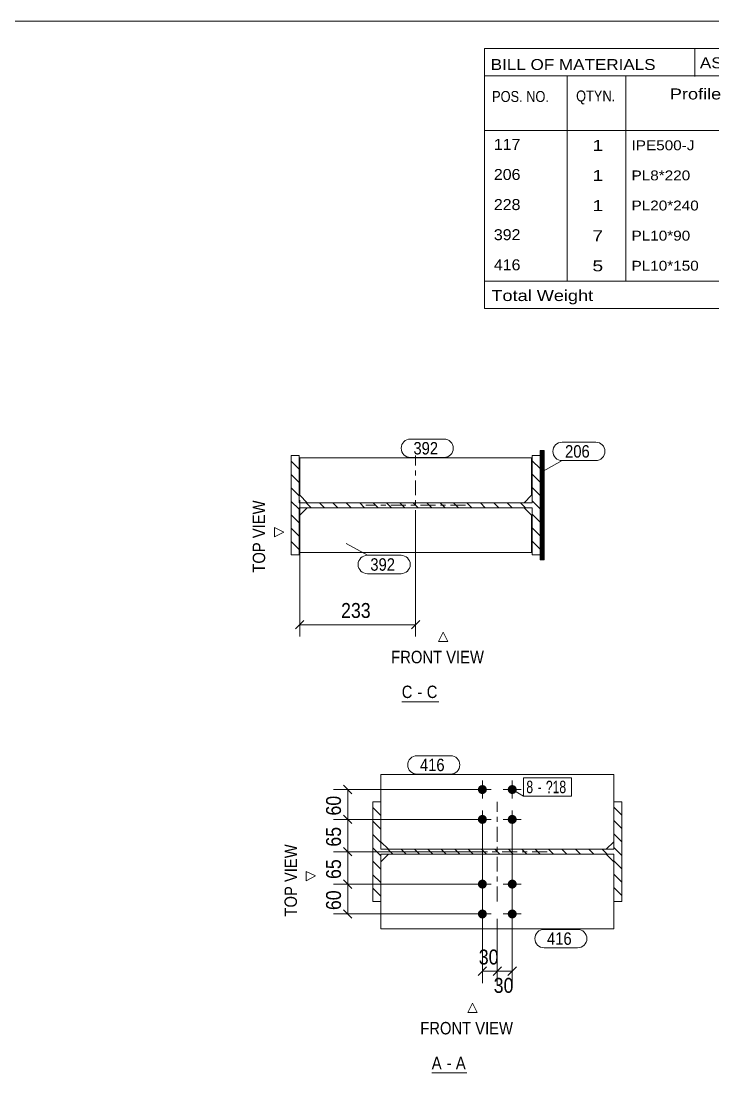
# Model space of a CAD drawing. Header units: millimetres. Extents: x 2 to 579, y 1 to 405.
# Drawn here: x 300.9 to 439.9, y 193.6 to 405 of the extents above; entities that cross this region are included whole.
import ezdxf

# ---------------------------------------------------------------- set-up
doc = ezdxf.new("R2010")
doc.units = ezdxf.units.MM
for name, pattern in [('XKITLINE00', [0]), ('XKITLINE01', [4, 1, -1, 1, -1]), ('XKITLINE03', [6, 3, -1, 1, -1])]:
    doc.linetypes.add(name, pattern=pattern)
for name, color, linetype, lineweight in [('Bolt', 3, 'Continuous', 0), ('BoltMark', 7, 'Continuous', 0), ('Dimensions', 7, 'Continuous', 0), ('DrawingSheet', 5, 'Continuous', 0), ('OtherObjectType', 7, 'Continuous', 0), ('Part', 2, 'Continuous', 0), ('PartMark', 7, 'Continuous', 0)]:
    doc.layers.add(name, color=color, linetype=linetype, lineweight=lineweight)
doc.styles.add('ARIAL', font='ARIAL.TTF')
doc.styles.add('ARIAL_NARROW', font='ARIALN.TTF')

# ---------------------------------------------------------------- blocks, each defined once
blk = doc.blocks.new('*A1')
at = {"layer": 'Part', "color": 7, "linetype": 'XKITLINE00', "lineweight": 0}
for p, q in [((373.18, 245.34), (371.58, 246.94)), ((421.58, 245.43), (419.98, 247.03)), ((373.18, 242.65), (371.58, 244.25)), ((421.58, 242.74), (419.98, 244.34)), ((373.18, 239.95), (371.58, 241.55)), ((421.58, 240.05), (419.98, 241.65)), ((373.18, 237.26), (371.58, 238.86)), ((421.58, 237.35), (419.98, 238.95)), ((375.55, 237.58), (374.55, 238.58)), ((378.25, 237.58), (377.25, 238.58)), ((380.94, 237.58), (379.94, 238.58)), ((383.63, 237.58), (382.63, 238.58)), ((386.33, 237.58), (385.33, 238.58)), ((389.02, 237.58), (388.02, 238.58)), ((391.72, 237.58), (390.72, 238.58)), ((394.41, 237.58), (393.41, 238.58)), ((397.1, 237.58), (396.1, 238.58)), ((399.8, 237.58), (398.8, 238.58)), ((402.49, 237.58), (401.49, 238.58)), ((405.19, 237.58), (404.19, 238.58)), ((407.88, 237.58), (406.88, 238.58)), ((410.57, 237.58), (409.57, 238.58)), ((413.27, 237.58), (412.27, 238.58)), ((415.96, 237.58), (414.96, 238.58)), ((418.66, 237.58), (417.66, 238.58)), ((373.18, 234.56), (371.58, 236.16)), ((421.58, 234.66), (419.98, 236.26)), ((373.18, 231.87), (371.58, 233.47)), ((421.58, 231.96), (419.98, 233.56)), ((372.93, 229.43), (371.58, 230.78)), ((421.58, 229.27), (419.98, 230.87)), ((373.18, 229.18), (372.93, 229.43)), ((371.58, 228.08), (371.58, 228.08)), ((371.58, 228.08), (371.58, 228.08))]:
    blk.add_line(p, q, dxfattribs=at)
blk = doc.blocks.new('*A2')
at = {"layer": 'Part', "color": 7, "linetype": 'XKITLINE00', "lineweight": 0}
for p, q in [((356.77, 314.97), (355.17, 316.57)), ((405.17, 315.06), (403.57, 316.66)), ((356.77, 312.28), (355.17, 313.88)), ((405.17, 312.37), (403.57, 313.97)), ((356.77, 309.58), (355.17, 311.18)), ((405.17, 309.68), (403.57, 311.28)), ((356.77, 306.89), (355.17, 308.49)), ((359.14, 307.21), (358.14, 308.21)), ((361.84, 307.21), (360.84, 308.21)), ((364.53, 307.21), (363.53, 308.21)), ((367.23, 307.21), (366.23, 308.21)), ((369.92, 307.21), (368.92, 308.21)), ((372.61, 307.21), (371.61, 308.21)), ((375.31, 307.21), (374.31, 308.21)), ((378, 307.21), (377, 308.21)), ((380.7, 307.21), (379.7, 308.21)), ((383.39, 307.21), (382.39, 308.21)), ((386.08, 307.21), (385.08, 308.21)), ((388.78, 307.21), (387.78, 308.21)), ((391.47, 307.21), (390.47, 308.21)), ((394.17, 307.21), (393.17, 308.21)), ((396.86, 307.21), (395.86, 308.21)), ((399.55, 307.21), (398.55, 308.21)), ((402.25, 307.21), (401.25, 308.21)), ((405.17, 306.98), (403.57, 308.58)), ((356.77, 304.19), (355.17, 305.79)), ((405.17, 304.29), (403.57, 305.89)), ((356.77, 301.5), (355.17, 303.1)), ((405.17, 301.59), (403.57, 303.19)), ((356.52, 299.06), (355.17, 300.41)), ((405.17, 298.9), (403.57, 300.5)), ((356.77, 298.81), (356.52, 299.06)), ((355.17, 297.71), (355.17, 297.71)), ((355.17, 297.71), (355.17, 297.71))]:
    blk.add_line(p, q, dxfattribs=at)
blk = doc.blocks.new('*A3')
at = {"layer": 'Part', "color": 7, "linetype": 'XKITLINE00', "lineweight": 0}
for p, q in [((405.3, 318.71), (405.17, 318.59)), ((405.4, 318.71), (405.17, 318.48)), ((405.51, 318.71), (405.17, 318.37)), ((405.62, 318.71), (405.17, 318.27)), ((405.73, 318.71), (405.17, 318.16)), ((405.84, 318.71), (405.17, 318.05)), ((405.94, 318.71), (405.17, 317.94)), ((405.97, 318.63), (405.17, 317.83)), ((405.97, 318.53), (405.17, 317.73)), ((405.97, 318.42), (405.17, 317.62)), ((405.97, 318.31), (405.17, 317.51)), ((405.97, 318.2), (405.17, 317.4)), ((405.97, 318.1), (405.17, 317.3)), ((405.97, 317.99), (405.17, 317.19)), ((405.97, 317.88), (405.17, 317.08)), ((405.97, 317.77), (405.17, 316.97)), ((405.97, 317.66), (405.17, 316.86)), ((405.97, 317.56), (405.17, 316.76)), ((405.97, 317.45), (405.17, 316.65)), ((405.97, 317.34), (405.17, 316.54)), ((405.97, 317.23), (405.17, 316.43)), ((405.97, 317.13), (405.17, 316.33)), ((405.97, 317.02), (405.17, 316.22)), ((405.97, 316.91), (405.17, 316.11)), ((405.97, 316.8), (405.17, 316)), ((405.97, 316.69), (405.17, 315.89)), ((405.97, 316.59), (405.17, 315.79)), ((405.97, 316.48), (405.17, 315.68)), ((405.97, 316.37), (405.17, 315.57)), ((405.97, 316.26), (405.17, 315.46)), ((405.97, 316.16), (405.17, 315.36)), ((405.97, 316.05), (405.17, 315.25)), ((405.97, 315.94), (405.17, 315.14)), ((405.97, 315.83), (405.17, 315.03)), ((405.97, 315.72), (405.17, 314.92)), ((405.97, 315.62), (405.17, 314.82)), ((405.97, 315.51), (405.17, 314.71)), ((405.97, 315.4), (405.17, 314.6)), ((405.97, 315.29), (405.17, 314.49)), ((405.97, 315.19), (405.17, 314.39)), ((405.97, 315.08), (405.17, 314.28)), ((405.97, 314.97), (405.17, 314.17)), ((405.97, 314.86), (405.17, 314.06)), ((405.97, 314.75), (405.17, 313.95)), ((405.97, 314.65), (405.17, 313.85)), ((405.97, 314.54), (405.17, 313.74)), ((405.97, 314.43), (405.17, 313.63)), ((405.97, 314.32), (405.17, 313.52)), ((405.97, 314.22), (405.17, 313.42)), ((405.97, 314.11), (405.17, 313.31)), ((405.97, 314), (405.17, 313.2)), ((405.97, 313.89), (405.17, 313.09)), ((405.97, 313.78), (405.17, 312.98)), ((405.97, 313.68), (405.17, 312.88)), ((405.97, 313.57), (405.17, 312.77)), ((405.97, 313.46), (405.17, 312.66)), ((405.97, 313.35), (405.17, 312.55)), ((405.97, 313.25), (405.17, 312.45)), ((405.97, 313.14), (405.17, 312.34)), ((405.97, 313.03), (405.17, 312.23)), ((405.97, 312.92), (405.17, 312.12)), ((405.97, 312.82), (405.17, 312.02)), ((405.97, 312.71), (405.17, 311.91)), ((405.97, 312.6), (405.17, 311.8)), ((405.97, 312.49), (405.17, 311.69)), ((405.97, 312.38), (405.17, 311.58)), ((405.97, 312.28), (405.17, 311.48)), ((405.97, 312.17), (405.17, 311.37)), ((405.97, 312.06), (405.17, 311.26)), ((405.97, 311.95), (405.17, 311.15)), ((405.97, 311.85), (405.17, 311.05)), ((405.97, 311.74), (405.17, 310.94)), ((405.97, 311.63), (405.17, 310.83)), ((405.97, 311.52), (405.17, 310.72)), ((405.97, 311.41), (405.17, 310.61)), ((405.97, 311.31), (405.17, 310.51)), ((405.97, 311.2), (405.17, 310.4)), ((405.97, 311.09), (405.17, 310.29)), ((405.97, 310.98), (405.17, 310.18)), ((405.97, 310.88), (405.17, 310.08)), ((405.97, 310.77), (405.17, 309.97)), ((405.97, 310.66), (405.17, 309.86)), ((405.97, 310.55), (405.17, 309.75)), ((405.97, 310.44), (405.17, 309.64)), ((405.97, 310.34), (405.17, 309.54)), ((405.97, 310.23), (405.17, 309.43)), ((405.97, 310.12), (405.17, 309.32)), ((405.97, 310.01), (405.17, 309.21)), ((405.97, 309.91), (405.17, 309.11)), ((405.97, 309.8), (405.17, 309)), ((405.97, 309.69), (405.17, 308.89)), ((405.97, 309.58), (405.17, 308.78)), ((405.97, 309.47), (405.17, 308.67)), ((405.97, 309.37), (405.17, 308.57)), ((405.97, 309.26), (405.17, 308.46)), ((405.97, 309.15), (405.17, 308.35)), ((405.97, 309.04), (405.17, 308.24)), ((405.97, 308.94), (405.17, 308.14)), ((405.97, 308.83), (405.17, 308.03)), ((405.97, 308.72), (405.17, 307.92)), ((405.97, 308.61), (405.17, 307.81)), ((405.97, 308.5), (405.17, 307.7)), ((405.97, 308.4), (405.17, 307.6)), ((405.97, 308.29), (405.17, 307.49)), ((405.97, 308.18), (405.17, 307.38)), ((405.97, 308.07), (405.17, 307.27)), ((405.97, 307.97), (405.17, 307.17)), ((405.97, 307.86), (405.17, 307.06)), ((405.97, 307.75), (405.17, 306.95)), ((405.97, 307.64), (405.17, 306.84)), ((405.97, 307.53), (405.17, 306.73)), ((405.97, 307.43), (405.17, 306.63)), ((405.97, 307.32), (405.17, 306.52)), ((405.97, 307.21), (405.17, 306.41)), ((405.97, 307.1), (405.17, 306.3)), ((405.97, 307), (405.17, 306.2)), ((405.97, 306.89), (405.17, 306.09)), ((405.97, 306.78), (405.17, 305.98)), ((405.97, 306.67), (405.17, 305.87)), ((405.97, 306.56), (405.17, 305.76)), ((405.97, 306.46), (405.17, 305.66)), ((405.97, 306.35), (405.17, 305.55)), ((405.97, 306.24), (405.17, 305.44)), ((405.97, 306.13), (405.17, 305.33)), ((405.97, 306.03), (405.17, 305.23)), ((405.97, 305.92), (405.17, 305.12)), ((405.97, 305.81), (405.17, 305.01)), ((405.97, 305.7), (405.17, 304.9)), ((405.97, 305.59), (405.17, 304.79)), ((405.97, 305.49), (405.17, 304.69)), ((405.97, 305.38), (405.17, 304.58)), ((405.97, 305.27), (405.17, 304.47)), ((405.97, 305.16), (405.17, 304.36)), ((405.97, 305.06), (405.17, 304.26)), ((405.97, 304.95), (405.17, 304.15)), ((405.97, 304.84), (405.17, 304.04)), ((405.97, 304.73), (405.17, 303.93)), ((405.97, 304.63), (405.17, 303.83)), ((405.97, 304.52), (405.17, 303.72)), ((405.97, 304.41), (405.17, 303.61)), ((405.97, 304.3), (405.17, 303.5)), ((405.97, 304.19), (405.17, 303.39)), ((405.97, 304.09), (405.17, 303.29)), ((405.97, 303.98), (405.17, 303.18)), ((405.97, 303.87), (405.17, 303.07)), ((405.97, 303.76), (405.17, 302.96)), ((405.97, 303.66), (405.17, 302.86)), ((405.97, 303.55), (405.17, 302.75)), ((405.97, 303.44), (405.17, 302.64)), ((405.97, 303.33), (405.17, 302.53)), ((405.97, 303.22), (405.17, 302.42)), ((405.97, 303.12), (405.17, 302.32)), ((405.97, 303.01), (405.17, 302.21)), ((405.97, 302.9), (405.17, 302.1)), ((405.97, 302.79), (405.17, 301.99)), ((405.97, 302.69), (405.17, 301.89)), ((405.97, 302.58), (405.17, 301.78)), ((405.97, 302.47), (405.17, 301.67)), ((405.97, 302.36), (405.17, 301.56)), ((405.97, 302.25), (405.17, 301.45)), ((405.97, 302.15), (405.17, 301.35)), ((405.97, 302.04), (405.17, 301.24)), ((405.97, 301.93), (405.17, 301.13)), ((405.97, 301.82), (405.17, 301.02)), ((405.97, 301.72), (405.17, 300.92)), ((405.97, 301.61), (405.17, 300.81)), ((405.97, 301.5), (405.17, 300.7)), ((405.97, 301.39), (405.17, 300.59)), ((405.97, 301.28), (405.17, 300.48)), ((405.97, 301.18), (405.17, 300.38)), ((405.97, 301.07), (405.17, 300.27)), ((405.97, 300.96), (405.17, 300.16)), ((405.97, 300.85), (405.17, 300.05)), ((405.97, 300.75), (405.17, 299.95)), ((405.97, 300.64), (405.17, 299.84)), ((405.97, 300.53), (405.17, 299.73)), ((405.97, 300.42), (405.17, 299.62)), ((405.97, 300.31), (405.17, 299.51)), ((405.97, 300.21), (405.17, 299.41)), ((405.97, 300.1), (405.17, 299.3)), ((405.97, 299.99), (405.17, 299.19)), ((405.97, 299.88), (405.17, 299.08)), ((405.97, 299.78), (405.17, 298.98)), ((405.97, 299.67), (405.17, 298.87)), ((405.97, 299.56), (405.17, 298.76)), ((405.97, 299.45), (405.17, 298.65)), ((405.97, 299.34), (405.17, 298.54)), ((405.97, 299.24), (405.17, 298.44)), ((405.97, 299.13), (405.17, 298.33)), ((405.97, 299.02), (405.17, 298.22)), ((405.97, 298.91), (405.17, 298.11)), ((405.97, 298.81), (405.17, 298.01)), ((405.97, 298.7), (405.17, 297.9)), ((405.97, 298.59), (405.17, 297.79)), ((405.97, 298.48), (405.17, 297.68)), ((405.97, 298.37), (405.17, 297.57)), ((405.97, 298.27), (405.17, 297.47)), ((405.97, 298.16), (405.17, 297.36)), ((405.97, 298.05), (405.17, 297.25)), ((405.97, 297.94), (405.17, 297.14)), ((405.97, 297.84), (405.17, 297.04)), ((405.97, 297.73), (405.17, 296.93)), ((405.97, 297.62), (405.17, 296.82)), ((405.97, 297.51), (405.17, 296.71)), ((405.17, 296.71), (405.17, 296.71)), ((405.97, 297.4), (405.28, 296.71)), ((405.97, 297.3), (405.39, 296.71)), ((405.97, 297.19), (405.5, 296.71)), ((405.97, 297.08), (405.6, 296.71)), ((405.97, 296.97), (405.71, 296.71)), ((405.97, 296.87), (405.82, 296.71)), ((405.94, 296.72), (405.93, 296.71))]:
    blk.add_line(p, q, dxfattribs=at)
blk = doc.blocks.new('*A54')
at = {"layer": 'Bolt'}
for points in [[(394.48, 250.54), (394.48, 250.49), (394.47, 250.45), (394.46, 250.41), (394.45, 250.36), (394.44, 250.32), (394.43, 250.28), (394.41, 250.24), (394.4, 250.2), (394.38, 250.16), (394.35, 250.12), (394.33, 250.08), (394.3, 250.05), (394.28, 250.01), (394.25, 249.98), (394.22, 249.95), (394.19, 249.92), (394.15, 249.89), (394.12, 249.86), (394.08, 249.83), (394.04, 249.81), (394.01, 249.79), (393.97, 249.77), (393.93, 249.75), (393.88, 249.73), (393.84, 249.72), (393.8, 249.71), (393.76, 249.7), (393.71, 249.69), (393.67, 249.69), (393.63, 249.68), (393.58, 249.68), (393.54, 249.68), (393.49, 249.69), (393.45, 249.69), (393.41, 249.7), (393.36, 249.71), (393.32, 249.72), (393.28, 249.73), (393.24, 249.75), (393.2, 249.77), (393.16, 249.79), (393.12, 249.81), (393.08, 249.83), (393.05, 249.86), (393.01, 249.89), (392.98, 249.92), (392.95, 249.95), (392.91, 249.98), (392.89, 250.01), (392.86, 250.05), (392.83, 250.08), (392.81, 250.12), (392.79, 250.16), (392.77, 250.2), (392.75, 250.24), (392.73, 250.28), (392.72, 250.32), (392.71, 250.36), (392.7, 250.41), (392.69, 250.45), (392.69, 250.49), (392.68, 250.54), (392.68, 250.58), (392.68, 250.63), (392.69, 250.67), (392.69, 250.71), (392.7, 250.76), (392.71, 250.8), (392.72, 250.84), (392.73, 250.89), (392.75, 250.93), (392.77, 250.97), (392.79, 251.01), (392.81, 251.04), (392.83, 251.08), (392.86, 251.12), (392.89, 251.15), (392.91, 251.19), (392.95, 251.22), (392.98, 251.25), (393.01, 251.28), (393.05, 251.3), (393.08, 251.33), (393.12, 251.35), (393.16, 251.38), (393.2, 251.4), (393.24, 251.41), (393.28, 251.43), (393.32, 251.44), (393.36, 251.45), (393.41, 251.46), (393.45, 251.47), (393.49, 251.48), (393.54, 251.48), (393.58, 251.48), (393.63, 251.48), (393.67, 251.48), (393.71, 251.47), (393.76, 251.46), (393.8, 251.45), (393.84, 251.44), (393.88, 251.43), (393.93, 251.41), (393.97, 251.4), (394.01, 251.38), (394.04, 251.35), (394.08, 251.33), (394.12, 251.3), (394.15, 251.28), (394.19, 251.25), (394.22, 251.22), (394.25, 251.19), (394.28, 251.15), (394.3, 251.12), (394.33, 251.08), (394.35, 251.04), (394.38, 251.01), (394.4, 250.97), (394.41, 250.93), (394.43, 250.89), (394.44, 250.84), (394.45, 250.8), (394.46, 250.76), (394.47, 250.71), (394.48, 250.67), (394.48, 250.63), (394.48, 250.58)], [(400.48, 250.54), (400.48, 250.49), (400.47, 250.45), (400.46, 250.41), (400.45, 250.36), (400.44, 250.32), (400.43, 250.28), (400.41, 250.24), (400.4, 250.2), (400.38, 250.16), (400.35, 250.12), (400.33, 250.08), (400.3, 250.05), (400.28, 250.01), (400.25, 249.98), (400.22, 249.95), (400.19, 249.92), (400.15, 249.89), (400.12, 249.86), (400.08, 249.83), (400.04, 249.81), (400.01, 249.79), (399.97, 249.77), (399.93, 249.75), (399.88, 249.73), (399.84, 249.72), (399.8, 249.71), (399.76, 249.7), (399.71, 249.69), (399.67, 249.69), (399.63, 249.68), (399.58, 249.68), (399.54, 249.68), (399.49, 249.69), (399.45, 249.69), (399.41, 249.7), (399.36, 249.71), (399.32, 249.72), (399.28, 249.73), (399.24, 249.75), (399.2, 249.77), (399.16, 249.79), (399.12, 249.81), (399.08, 249.83), (399.05, 249.86), (399.01, 249.89), (398.98, 249.92), (398.95, 249.95), (398.91, 249.98), (398.89, 250.01), (398.86, 250.05), (398.83, 250.08), (398.81, 250.12), (398.79, 250.16), (398.77, 250.2), (398.75, 250.24), (398.73, 250.28), (398.72, 250.32), (398.71, 250.36), (398.7, 250.41), (398.69, 250.45), (398.69, 250.49), (398.68, 250.54), (398.68, 250.58), (398.68, 250.63), (398.69, 250.67), (398.69, 250.71), (398.7, 250.76), (398.71, 250.8), (398.72, 250.84), (398.73, 250.89), (398.75, 250.93), (398.77, 250.97), (398.79, 251.01), (398.81, 251.04), (398.83, 251.08), (398.86, 251.12), (398.89, 251.15), (398.91, 251.19), (398.95, 251.22), (398.98, 251.25), (399.01, 251.28), (399.05, 251.3), (399.08, 251.33), (399.12, 251.35), (399.16, 251.38), (399.2, 251.4), (399.24, 251.41), (399.28, 251.43), (399.32, 251.44), (399.36, 251.45), (399.41, 251.46), (399.45, 251.47), (399.49, 251.48), (399.54, 251.48), (399.58, 251.48), (399.63, 251.48), (399.67, 251.48), (399.71, 251.47), (399.76, 251.46), (399.8, 251.45), (399.84, 251.44), (399.88, 251.43), (399.93, 251.41), (399.97, 251.4), (400.01, 251.38), (400.04, 251.35), (400.08, 251.33), (400.12, 251.3), (400.15, 251.28), (400.19, 251.25), (400.22, 251.22), (400.25, 251.19), (400.28, 251.15), (400.3, 251.12), (400.33, 251.08), (400.35, 251.04), (400.38, 251.01), (400.4, 250.97), (400.41, 250.93), (400.43, 250.89), (400.44, 250.84), (400.45, 250.8), (400.46, 250.76), (400.47, 250.71), (400.48, 250.67), (400.48, 250.63), (400.48, 250.58)], [(394.48, 244.54), (394.48, 244.49), (394.47, 244.45), (394.46, 244.41), (394.45, 244.36), (394.44, 244.32), (394.43, 244.28), (394.41, 244.24), (394.4, 244.2), (394.38, 244.16), (394.35, 244.12), (394.33, 244.08), (394.3, 244.05), (394.28, 244.01), (394.25, 243.98), (394.22, 243.95), (394.19, 243.92), (394.15, 243.89), (394.12, 243.86), (394.08, 243.83), (394.04, 243.81), (394.01, 243.79), (393.97, 243.77), (393.93, 243.75), (393.88, 243.73), (393.84, 243.72), (393.8, 243.71), (393.76, 243.7), (393.71, 243.69), (393.67, 243.69), (393.63, 243.68), (393.58, 243.68), (393.54, 243.68), (393.49, 243.69), (393.45, 243.69), (393.41, 243.7), (393.36, 243.71), (393.32, 243.72), (393.28, 243.73), (393.24, 243.75), (393.2, 243.77), (393.16, 243.79), (393.12, 243.81), (393.08, 243.83), (393.05, 243.86), (393.01, 243.89), (392.98, 243.92), (392.95, 243.95), (392.91, 243.98), (392.89, 244.01), (392.86, 244.05), (392.83, 244.08), (392.81, 244.12), (392.79, 244.16), (392.77, 244.2), (392.75, 244.24), (392.73, 244.28), (392.72, 244.32), (392.71, 244.36), (392.7, 244.41), (392.69, 244.45), (392.69, 244.49), (392.68, 244.54), (392.68, 244.58), (392.68, 244.63), (392.69, 244.67), (392.69, 244.71), (392.7, 244.76), (392.71, 244.8), (392.72, 244.84), (392.73, 244.89), (392.75, 244.93), (392.77, 244.97), (392.79, 245.01), (392.81, 245.04), (392.83, 245.08), (392.86, 245.12), (392.89, 245.15), (392.91, 245.19), (392.95, 245.22), (392.98, 245.25), (393.01, 245.28), (393.05, 245.3), (393.08, 245.33), (393.12, 245.35), (393.16, 245.38), (393.2, 245.4), (393.24, 245.41), (393.28, 245.43), (393.32, 245.44), (393.36, 245.45), (393.41, 245.46), (393.45, 245.47), (393.49, 245.48), (393.54, 245.48), (393.58, 245.48), (393.63, 245.48), (393.67, 245.48), (393.71, 245.47), (393.76, 245.46), (393.8, 245.45), (393.84, 245.44), (393.88, 245.43), (393.93, 245.41), (393.97, 245.4), (394.01, 245.38), (394.04, 245.35), (394.08, 245.33), (394.12, 245.3), (394.15, 245.28), (394.19, 245.25), (394.22, 245.22), (394.25, 245.19), (394.28, 245.15), (394.3, 245.12), (394.33, 245.08), (394.35, 245.04), (394.38, 245.01), (394.4, 244.97), (394.41, 244.93), (394.43, 244.89), (394.44, 244.84), (394.45, 244.8), (394.46, 244.76), (394.47, 244.71), (394.48, 244.67), (394.48, 244.63), (394.48, 244.58)], [(400.48, 244.54), (400.48, 244.49), (400.47, 244.45), (400.46, 244.41), (400.45, 244.36), (400.44, 244.32), (400.43, 244.28), (400.41, 244.24), (400.4, 244.2), (400.38, 244.16), (400.35, 244.12), (400.33, 244.08), (400.3, 244.05), (400.28, 244.01), (400.25, 243.98), (400.22, 243.95), (400.19, 243.92), (400.15, 243.89), (400.12, 243.86), (400.08, 243.83), (400.04, 243.81), (400.01, 243.79), (399.97, 243.77), (399.93, 243.75), (399.88, 243.73), (399.84, 243.72), (399.8, 243.71), (399.76, 243.7), (399.71, 243.69), (399.67, 243.69), (399.63, 243.68), (399.58, 243.68), (399.54, 243.68), (399.49, 243.69), (399.45, 243.69), (399.41, 243.7), (399.36, 243.71), (399.32, 243.72), (399.28, 243.73), (399.24, 243.75), (399.2, 243.77), (399.16, 243.79), (399.12, 243.81), (399.08, 243.83), (399.05, 243.86), (399.01, 243.89), (398.98, 243.92), (398.95, 243.95), (398.91, 243.98), (398.89, 244.01), (398.86, 244.05), (398.83, 244.08), (398.81, 244.12), (398.79, 244.16), (398.77, 244.2), (398.75, 244.24), (398.73, 244.28), (398.72, 244.32), (398.71, 244.36), (398.7, 244.41), (398.69, 244.45), (398.69, 244.49), (398.68, 244.54), (398.68, 244.58), (398.68, 244.63), (398.69, 244.67), (398.69, 244.71), (398.7, 244.76), (398.71, 244.8), (398.72, 244.84), (398.73, 244.89), (398.75, 244.93), (398.77, 244.97), (398.79, 245.01), (398.81, 245.04), (398.83, 245.08), (398.86, 245.12), (398.89, 245.15), (398.91, 245.19), (398.95, 245.22), (398.98, 245.25), (399.01, 245.28), (399.05, 245.3), (399.08, 245.33), (399.12, 245.35), (399.16, 245.38), (399.2, 245.4), (399.24, 245.41), (399.28, 245.43), (399.32, 245.44), (399.36, 245.45), (399.41, 245.46), (399.45, 245.47), (399.49, 245.48), (399.54, 245.48), (399.58, 245.48), (399.63, 245.48), (399.67, 245.48), (399.71, 245.47), (399.76, 245.46), (399.8, 245.45), (399.84, 245.44), (399.88, 245.43), (399.93, 245.41), (399.97, 245.4), (400.01, 245.38), (400.04, 245.35), (400.08, 245.33), (400.12, 245.3), (400.15, 245.28), (400.19, 245.25), (400.22, 245.22), (400.25, 245.19), (400.28, 245.15), (400.3, 245.12), (400.33, 245.08), (400.35, 245.04), (400.38, 245.01), (400.4, 244.97), (400.41, 244.93), (400.43, 244.89), (400.44, 244.84), (400.45, 244.8), (400.46, 244.76), (400.47, 244.71), (400.48, 244.67), (400.48, 244.63), (400.48, 244.58)]]:
    blk.add_hatch(color=3, dxfattribs=at).paths.add_polyline_path(points, flags=17)
at = {"layer": 'Bolt', "color": 3, "linetype": 'XKITLINE00', "lineweight": 0}
for p, q in [((393.58, 252.38), (393.58, 248.78)), ((399.58, 252.38), (399.58, 248.78)), ((391.78, 250.58), (395.38, 250.58)), ((397.78, 250.58), (401.38, 250.58)), ((393.58, 246.38), (393.58, 242.78)), ((399.58, 246.38), (399.58, 242.78)), ((391.78, 244.58), (395.38, 244.58)), ((397.78, 244.58), (401.38, 244.58))]:
    blk.add_line(p, q, dxfattribs=at)
blk = doc.blocks.new('*A55')
at = {"layer": 'Bolt'}
for points in [[(392.68, 231.63), (392.69, 231.67), (392.69, 231.71), (392.7, 231.76), (392.71, 231.8), (392.72, 231.84), (392.73, 231.89), (392.75, 231.93), (392.77, 231.97), (392.79, 232.01), (392.81, 232.04), (392.83, 232.08), (392.86, 232.12), (392.89, 232.15), (392.91, 232.19), (392.95, 232.22), (392.98, 232.25), (393.01, 232.28), (393.05, 232.3), (393.08, 232.33), (393.12, 232.35), (393.16, 232.38), (393.2, 232.4), (393.24, 232.41), (393.28, 232.43), (393.32, 232.44), (393.36, 232.45), (393.41, 232.46), (393.45, 232.47), (393.49, 232.48), (393.54, 232.48), (393.58, 232.48), (393.63, 232.48), (393.67, 232.48), (393.71, 232.47), (393.76, 232.46), (393.8, 232.45), (393.84, 232.44), (393.88, 232.43), (393.93, 232.41), (393.97, 232.4), (394.01, 232.38), (394.04, 232.35), (394.08, 232.33), (394.12, 232.3), (394.15, 232.28), (394.19, 232.25), (394.22, 232.22), (394.25, 232.19), (394.28, 232.15), (394.3, 232.12), (394.33, 232.08), (394.35, 232.04), (394.38, 232.01), (394.4, 231.97), (394.41, 231.93), (394.43, 231.89), (394.44, 231.84), (394.45, 231.8), (394.46, 231.76), (394.47, 231.71), (394.48, 231.67), (394.48, 231.63), (394.48, 231.58), (394.48, 231.54), (394.48, 231.49), (394.47, 231.45), (394.46, 231.41), (394.45, 231.36), (394.44, 231.32), (394.43, 231.28), (394.41, 231.24), (394.4, 231.2), (394.38, 231.16), (394.35, 231.12), (394.33, 231.08), (394.3, 231.05), (394.28, 231.01), (394.25, 230.98), (394.22, 230.95), (394.19, 230.92), (394.15, 230.89), (394.12, 230.86), (394.08, 230.83), (394.04, 230.81), (394.01, 230.79), (393.97, 230.77), (393.93, 230.75), (393.88, 230.73), (393.84, 230.72), (393.8, 230.71), (393.76, 230.7), (393.71, 230.69), (393.67, 230.69), (393.63, 230.68), (393.58, 230.68), (393.54, 230.68), (393.49, 230.69), (393.45, 230.69), (393.41, 230.7), (393.36, 230.71), (393.32, 230.72), (393.28, 230.73), (393.24, 230.75), (393.2, 230.77), (393.16, 230.79), (393.12, 230.81), (393.08, 230.83), (393.05, 230.86), (393.01, 230.89), (392.98, 230.92), (392.95, 230.95), (392.91, 230.98), (392.89, 231.01), (392.86, 231.05), (392.83, 231.08), (392.81, 231.12), (392.79, 231.16), (392.77, 231.2), (392.75, 231.24), (392.73, 231.28), (392.72, 231.32), (392.71, 231.36), (392.7, 231.41), (392.69, 231.45), (392.69, 231.49), (392.68, 231.54), (392.68, 231.58)], [(398.68, 231.63), (398.69, 231.67), (398.69, 231.71), (398.7, 231.76), (398.71, 231.8), (398.72, 231.84), (398.73, 231.89), (398.75, 231.93), (398.77, 231.97), (398.79, 232.01), (398.81, 232.04), (398.83, 232.08), (398.86, 232.12), (398.89, 232.15), (398.91, 232.19), (398.95, 232.22), (398.98, 232.25), (399.01, 232.28), (399.05, 232.3), (399.08, 232.33), (399.12, 232.35), (399.16, 232.38), (399.2, 232.4), (399.24, 232.41), (399.28, 232.43), (399.32, 232.44), (399.36, 232.45), (399.41, 232.46), (399.45, 232.47), (399.49, 232.48), (399.54, 232.48), (399.58, 232.48), (399.63, 232.48), (399.67, 232.48), (399.71, 232.47), (399.76, 232.46), (399.8, 232.45), (399.84, 232.44), (399.88, 232.43), (399.93, 232.41), (399.97, 232.4), (400.01, 232.38), (400.04, 232.35), (400.08, 232.33), (400.12, 232.3), (400.15, 232.28), (400.19, 232.25), (400.22, 232.22), (400.25, 232.19), (400.28, 232.15), (400.3, 232.12), (400.33, 232.08), (400.35, 232.04), (400.38, 232.01), (400.4, 231.97), (400.41, 231.93), (400.43, 231.89), (400.44, 231.84), (400.45, 231.8), (400.46, 231.76), (400.47, 231.71), (400.48, 231.67), (400.48, 231.63), (400.48, 231.58), (400.48, 231.54), (400.48, 231.49), (400.47, 231.45), (400.46, 231.41), (400.45, 231.36), (400.44, 231.32), (400.43, 231.28), (400.41, 231.24), (400.4, 231.2), (400.38, 231.16), (400.35, 231.12), (400.33, 231.08), (400.3, 231.05), (400.28, 231.01), (400.25, 230.98), (400.22, 230.95), (400.19, 230.92), (400.15, 230.89), (400.12, 230.86), (400.08, 230.83), (400.04, 230.81), (400.01, 230.79), (399.97, 230.77), (399.93, 230.75), (399.88, 230.73), (399.84, 230.72), (399.8, 230.71), (399.76, 230.7), (399.71, 230.69), (399.67, 230.69), (399.63, 230.68), (399.58, 230.68), (399.54, 230.68), (399.49, 230.69), (399.45, 230.69), (399.41, 230.7), (399.36, 230.71), (399.32, 230.72), (399.28, 230.73), (399.24, 230.75), (399.2, 230.77), (399.16, 230.79), (399.12, 230.81), (399.08, 230.83), (399.05, 230.86), (399.01, 230.89), (398.98, 230.92), (398.95, 230.95), (398.91, 230.98), (398.89, 231.01), (398.86, 231.05), (398.83, 231.08), (398.81, 231.12), (398.79, 231.16), (398.77, 231.2), (398.75, 231.24), (398.73, 231.28), (398.72, 231.32), (398.71, 231.36), (398.7, 231.41), (398.69, 231.45), (398.69, 231.49), (398.68, 231.54), (398.68, 231.58)], [(392.68, 225.63), (392.69, 225.67), (392.69, 225.71), (392.7, 225.76), (392.71, 225.8), (392.72, 225.84), (392.73, 225.89), (392.75, 225.93), (392.77, 225.97), (392.79, 226.01), (392.81, 226.04), (392.83, 226.08), (392.86, 226.12), (392.89, 226.15), (392.91, 226.19), (392.95, 226.22), (392.98, 226.25), (393.01, 226.28), (393.05, 226.3), (393.08, 226.33), (393.12, 226.35), (393.16, 226.38), (393.2, 226.4), (393.24, 226.41), (393.28, 226.43), (393.32, 226.44), (393.36, 226.45), (393.41, 226.46), (393.45, 226.47), (393.49, 226.48), (393.54, 226.48), (393.58, 226.48), (393.63, 226.48), (393.67, 226.48), (393.71, 226.47), (393.76, 226.46), (393.8, 226.45), (393.84, 226.44), (393.88, 226.43), (393.93, 226.41), (393.97, 226.4), (394.01, 226.38), (394.04, 226.35), (394.08, 226.33), (394.12, 226.3), (394.15, 226.28), (394.19, 226.25), (394.22, 226.22), (394.25, 226.19), (394.28, 226.15), (394.3, 226.12), (394.33, 226.08), (394.35, 226.04), (394.38, 226.01), (394.4, 225.97), (394.41, 225.93), (394.43, 225.89), (394.44, 225.84), (394.45, 225.8), (394.46, 225.76), (394.47, 225.71), (394.48, 225.67), (394.48, 225.63), (394.48, 225.58), (394.48, 225.54), (394.48, 225.49), (394.47, 225.45), (394.46, 225.41), (394.45, 225.36), (394.44, 225.32), (394.43, 225.28), (394.41, 225.24), (394.4, 225.2), (394.38, 225.16), (394.35, 225.12), (394.33, 225.08), (394.3, 225.05), (394.28, 225.01), (394.25, 224.98), (394.22, 224.95), (394.19, 224.92), (394.15, 224.89), (394.12, 224.86), (394.08, 224.83), (394.04, 224.81), (394.01, 224.79), (393.97, 224.77), (393.93, 224.75), (393.88, 224.73), (393.84, 224.72), (393.8, 224.71), (393.76, 224.7), (393.71, 224.69), (393.67, 224.69), (393.63, 224.68), (393.58, 224.68), (393.54, 224.68), (393.49, 224.69), (393.45, 224.69), (393.41, 224.7), (393.36, 224.71), (393.32, 224.72), (393.28, 224.73), (393.24, 224.75), (393.2, 224.77), (393.16, 224.79), (393.12, 224.81), (393.08, 224.83), (393.05, 224.86), (393.01, 224.89), (392.98, 224.92), (392.95, 224.95), (392.91, 224.98), (392.89, 225.01), (392.86, 225.05), (392.83, 225.08), (392.81, 225.12), (392.79, 225.16), (392.77, 225.2), (392.75, 225.24), (392.73, 225.28), (392.72, 225.32), (392.71, 225.36), (392.7, 225.41), (392.69, 225.45), (392.69, 225.49), (392.68, 225.54), (392.68, 225.58)], [(398.68, 225.63), (398.69, 225.67), (398.69, 225.71), (398.7, 225.76), (398.71, 225.8), (398.72, 225.84), (398.73, 225.89), (398.75, 225.93), (398.77, 225.97), (398.79, 226.01), (398.81, 226.04), (398.83, 226.08), (398.86, 226.12), (398.89, 226.15), (398.91, 226.19), (398.95, 226.22), (398.98, 226.25), (399.01, 226.28), (399.05, 226.3), (399.08, 226.33), (399.12, 226.35), (399.16, 226.38), (399.2, 226.4), (399.24, 226.41), (399.28, 226.43), (399.32, 226.44), (399.36, 226.45), (399.41, 226.46), (399.45, 226.47), (399.49, 226.48), (399.54, 226.48), (399.58, 226.48), (399.63, 226.48), (399.67, 226.48), (399.71, 226.47), (399.76, 226.46), (399.8, 226.45), (399.84, 226.44), (399.88, 226.43), (399.93, 226.41), (399.97, 226.4), (400.01, 226.38), (400.04, 226.35), (400.08, 226.33), (400.12, 226.3), (400.15, 226.28), (400.19, 226.25), (400.22, 226.22), (400.25, 226.19), (400.28, 226.15), (400.3, 226.12), (400.33, 226.08), (400.35, 226.04), (400.38, 226.01), (400.4, 225.97), (400.41, 225.93), (400.43, 225.89), (400.44, 225.84), (400.45, 225.8), (400.46, 225.76), (400.47, 225.71), (400.48, 225.67), (400.48, 225.63), (400.48, 225.58), (400.48, 225.54), (400.48, 225.49), (400.47, 225.45), (400.46, 225.41), (400.45, 225.36), (400.44, 225.32), (400.43, 225.28), (400.41, 225.24), (400.4, 225.2), (400.38, 225.16), (400.35, 225.12), (400.33, 225.08), (400.3, 225.05), (400.28, 225.01), (400.25, 224.98), (400.22, 224.95), (400.19, 224.92), (400.15, 224.89), (400.12, 224.86), (400.08, 224.83), (400.04, 224.81), (400.01, 224.79), (399.97, 224.77), (399.93, 224.75), (399.88, 224.73), (399.84, 224.72), (399.8, 224.71), (399.76, 224.7), (399.71, 224.69), (399.67, 224.69), (399.63, 224.68), (399.58, 224.68), (399.54, 224.68), (399.49, 224.69), (399.45, 224.69), (399.41, 224.7), (399.36, 224.71), (399.32, 224.72), (399.28, 224.73), (399.24, 224.75), (399.2, 224.77), (399.16, 224.79), (399.12, 224.81), (399.08, 224.83), (399.05, 224.86), (399.01, 224.89), (398.98, 224.92), (398.95, 224.95), (398.91, 224.98), (398.89, 225.01), (398.86, 225.05), (398.83, 225.08), (398.81, 225.12), (398.79, 225.16), (398.77, 225.2), (398.75, 225.24), (398.73, 225.28), (398.72, 225.32), (398.71, 225.36), (398.7, 225.41), (398.69, 225.45), (398.69, 225.49), (398.68, 225.54), (398.68, 225.58)]]:
    blk.add_hatch(color=3, dxfattribs=at).paths.add_polyline_path(points, flags=17)
at = {"layer": 'Bolt', "color": 3, "linetype": 'XKITLINE00', "lineweight": 0}
for p, q in [((393.58, 229.78), (393.58, 233.38)), ((399.58, 229.78), (399.58, 233.38)), ((395.38, 231.58), (391.78, 231.58)), ((401.38, 231.58), (397.78, 231.58)), ((393.58, 223.78), (393.58, 227.38)), ((399.58, 223.78), (399.58, 227.38)), ((395.38, 225.58), (391.78, 225.58)), ((401.38, 225.58), (397.78, 225.58))]:
    blk.add_line(p, q, dxfattribs=at)
blk = doc.blocks.new('*A56')
at = {"layer": 'Part', "color": 2, "linetype": 'XKITLINE00', "lineweight": 0}
for p, q in [((371.58, 228.08), (371.58, 248.08)), ((371.58, 248.08), (373.18, 248.08)), ((373.18, 248.08), (373.18, 238.58)), ((419.98, 238.58), (419.98, 248.08)), ((419.98, 248.08), (421.58, 248.08)), ((421.58, 248.08), (421.58, 228.08)), ((373.18, 238.58), (419.98, 238.58)), ((419.98, 237.58), (373.18, 237.58)), ((373.18, 237.58), (373.18, 228.08)), ((419.98, 228.08), (419.98, 237.58)), ((373.18, 228.08), (371.58, 228.08)), ((421.58, 228.08), (419.98, 228.08))]:
    blk.add_line(p, q, dxfattribs=at)
at = {"layer": 'Part', "color": 7, "linetype": 'XKITLINE03', "lineweight": 0}
for p, q in [((396.58, 228.08), (396.58, 248.08)), ((406.58, 238.08), (386.58, 238.08))]:
    blk.add_line(p, q, dxfattribs=at)
blk = doc.blocks.new('*A57')
at = {"layer": 'Part', "color": 2, "linetype": 'XKITLINE00', "lineweight": 0}
for p, q in [((373.18, 253.58), (373.18, 248.08)), ((373.18, 253.58), (419.98, 253.58)), ((419.98, 253.58), (419.98, 248.08)), ((373.18, 240.08), (374.68, 238.58)), ((419.98, 240.08), (418.48, 238.58))]:
    blk.add_line(p, q, dxfattribs=at)
at = {"layer": 'Part', "color": 7, "linetype": 'XKITLINE01', "lineweight": 0}
for p, q in [((373.18, 248.08), (373.18, 240.08)), ((419.98, 248.08), (419.98, 240.08)), ((374.68, 238.58), (418.48, 238.58))]:
    blk.add_line(p, q, dxfattribs=at)
blk = doc.blocks.new('*A58')
at = {"layer": 'Part', "color": 2, "linetype": 'XKITLINE00', "lineweight": 0}
for p, q in [((374.68, 237.58), (373.18, 236.08)), ((419.98, 236.08), (418.48, 237.58)), ((373.18, 222.58), (373.18, 228.08)), ((419.98, 222.58), (419.98, 228.08)), ((373.18, 222.58), (419.98, 222.58))]:
    blk.add_line(p, q, dxfattribs=at)
at = {"layer": 'Part', "color": 7, "linetype": 'XKITLINE01', "lineweight": 0}
for p, q in [((418.48, 237.58), (374.68, 237.58)), ((373.18, 228.08), (373.18, 236.08)), ((419.98, 228.08), (419.98, 236.08))]:
    blk.add_line(p, q, dxfattribs=at)
blk = doc.blocks.new('*A59')
at = {"layer": 'Part', "color": 2, "linetype": 'XKITLINE00', "lineweight": 0}
for p, q in [((355.17, 297.71), (355.17, 317.71)), ((355.17, 317.71), (356.77, 317.71)), ((356.77, 317.71), (356.77, 308.21)), ((403.57, 308.21), (403.57, 317.71)), ((403.57, 317.71), (405.17, 317.71)), ((405.17, 317.71), (405.17, 297.71)), ((356.77, 308.21), (403.57, 308.21)), ((403.57, 307.21), (356.77, 307.21)), ((356.77, 307.21), (356.77, 297.71)), ((403.57, 297.71), (403.57, 307.21)), ((356.77, 297.71), (355.17, 297.71)), ((405.17, 297.71), (403.57, 297.71))]:
    blk.add_line(p, q, dxfattribs=at)
at = {"layer": 'Part', "color": 7, "linetype": 'XKITLINE03', "lineweight": 0}
for p, q in [((380.17, 297.71), (380.17, 317.71)), ((390.17, 307.71), (370.17, 307.71))]:
    blk.add_line(p, q, dxfattribs=at)
blk = doc.blocks.new('*A60')
at = {"layer": 'Part', "color": 2, "linetype": 'XKITLINE00', "lineweight": 0}
for p, q in [((405.17, 296.71), (405.17, 318.71)), ((405.17, 318.71), (405.97, 318.71)), ((405.97, 318.71), (405.97, 296.71)), ((405.97, 296.71), (405.17, 296.71))]:
    blk.add_line(p, q, dxfattribs=at)
blk = doc.blocks.new('*A61')
at = {"layer": 'Part', "color": 2, "linetype": 'XKITLINE00', "lineweight": 0}
for p, q in [((356.87, 317.21), (356.87, 309.71)), ((403.47, 317.21), (356.87, 317.21)), ((403.47, 309.71), (403.47, 317.21)), ((356.87, 309.71), (358.37, 308.21)), ((401.97, 308.21), (403.47, 309.71))]:
    blk.add_line(p, q, dxfattribs=at)
at = {"layer": 'Part', "color": 7, "linetype": 'XKITLINE01', "lineweight": 0}
blk.add_line((358.37, 308.21), (401.97, 308.21), dxfattribs=at)
blk = doc.blocks.new('*A62')
at = {"layer": 'Part', "color": 2, "linetype": 'XKITLINE00', "lineweight": 0}
for p, q in [((358.37, 307.21), (356.87, 305.71)), ((403.47, 305.71), (401.97, 307.21)), ((356.87, 305.71), (356.87, 298.21)), ((403.47, 298.21), (403.47, 305.71)), ((356.87, 298.21), (403.47, 298.21))]:
    blk.add_line(p, q, dxfattribs=at)
at = {"layer": 'Part', "color": 7, "linetype": 'XKITLINE01', "lineweight": 0}
blk.add_line((358.37, 307.21), (401.97, 307.21), dxfattribs=at)
blk = doc.blocks.new('*A70')
at = {"layer": 'DrawingSheet', "color": 5, "linetype": 'XKITLINE00', "lineweight": 0}
blk.add_line((579, 405), (5, 405), dxfattribs=at)
blk = doc.blocks.new('*A76')
at = {"layer": 'OtherObjectType', "color": 7, "linetype": 'XKITLINE00', "lineweight": 0}
for p, q in [((393.98, 399.5), (569.98, 399.5)), ((393.98, 399.5), (393.98, 388.5)), ((494.85, 394), (494.85, 399.5)), ((569.98, 394), (569.98, 399.5)), ((436.26, 399.42), (436.26, 393.87)), ((537.43, 393.96), (537.43, 399.42)), ((393.98, 394), (569.98, 394)), ((410.64, 394), (410.64, 383)), ((422.4, 393.98), (422.4, 383.03)), ((454.12, 393.99), (454.13, 383)), ((471.78, 393.98), (471.78, 383)), ((494.85, 393.98), (494.85, 383)), ((521.43, 394), (521.43, 383)), ((552.42, 394), (552.42, 383)), ((569.98, 394), (569.98, 388.5)), ((393.98, 388.5), (393.98, 383)), ((521.45, 388.52), (552.45, 388.52)), ((537.28, 388.52), (537.28, 383)), ((569.98, 388.5), (569.98, 383)), ((393.98, 383), (569.98, 383)), ((393.98, 383), (393.98, 376.95)), ((410.63, 383), (410.63, 376.95)), ((422.44, 382.99), (422.44, 376.95)), ((454.12, 383), (454.11, 376.95)), ((471.79, 383), (471.79, 376.95)), ((494.87, 383), (494.87, 376.95)), ((521.44, 383), (521.44, 376.95)), ((537.33, 382.95), (537.33, 376.95)), ((552.43, 383), (552.43, 376.95)), ((569.98, 383), (569.98, 376.95)), ((393.98, 376.95), (393.98, 370.9)), ((410.63, 376.95), (410.63, 370.9)), ((422.44, 376.94), (422.44, 370.9)), ((454.12, 376.95), (454.11, 370.9)), ((471.79, 376.95), (471.79, 370.9)), ((494.87, 376.95), (494.87, 370.9)), ((521.44, 376.95), (521.44, 370.9)), ((537.33, 376.9), (537.33, 370.9)), ((552.43, 376.95), (552.43, 370.9)), ((569.98, 376.95), (569.98, 370.9)), ((393.98, 370.9), (393.98, 364.85)), ((410.63, 370.9), (410.63, 364.85)), ((422.44, 370.89), (422.44, 364.85)), ((454.12, 370.9), (454.11, 364.85)), ((471.79, 370.9), (471.79, 364.85)), ((494.87, 370.9), (494.87, 364.85)), ((521.44, 370.9), (521.44, 364.85)), ((537.33, 370.85), (537.33, 364.85)), ((552.43, 370.9), (552.43, 364.85)), ((569.98, 370.9), (569.98, 364.85)), ((393.98, 364.85), (393.98, 358.8)), ((410.63, 364.85), (410.63, 358.8)), ((422.44, 364.84), (422.44, 358.8)), ((454.12, 364.85), (454.11, 358.8)), ((471.79, 364.85), (471.79, 358.8)), ((494.87, 364.85), (494.87, 358.8)), ((521.44, 364.85), (521.44, 358.8)), ((537.33, 364.8), (537.33, 358.8)), ((552.43, 364.85), (552.43, 358.8)), ((569.98, 364.85), (569.98, 358.8)), ((393.98, 358.8), (393.98, 352.75)), ((410.63, 358.8), (410.63, 352.75)), ((422.44, 358.79), (422.44, 352.75)), ((454.12, 358.8), (454.11, 352.75)), ((471.79, 358.8), (471.79, 352.75)), ((494.87, 358.8), (494.87, 352.75)), ((521.44, 358.8), (521.44, 352.75)), ((537.33, 358.75), (537.33, 352.75)), ((552.43, 358.8), (552.43, 352.75)), ((569.98, 358.8), (569.98, 352.75)), ((393.98, 352.75), (569.98, 352.75)), ((393.98, 352.75), (393.98, 347.25)), ((521.44, 352.75), (521.44, 347.25)), ((569.98, 352.75), (569.98, 347.25)), ((393.98, 347.25), (569.98, 347.25))]:
    blk.add_line(p, q, dxfattribs=at)
at = {"layer": 'OtherObjectType', "color": 7, "style": 'ARIAL_NARROW'}
for s, height, width, p in [('BILL OF MATERIALS', 2.2, 1.36, (395.25, 395.16)), ('ASSEMBLY POS.', 2.2, 1.36, (437.3, 395.5)), ('2-C14', 2.2, 1.525501, (470.23, 395.46)), ('No. Required', 2.2, 1.36, (496.39, 395.72)), ('1', 2.2, 1.525501, (521.75, 395.72)), ('POS. NO.', 2.2, 1.02, (538.63, 395.79)), ('117', 2.2, 1.270501, (554.4, 395.69)), ('QTYN.', 2.2, 1.02, (412.42, 388.84)), ('Profile', 2.2, 1.445, (431.26, 389.25)), ('LENGTH', 2.2, 1.275, (455.54, 390.49)), ('Material', 2.2, 1.445, (476.81, 390.41)), ('UNIT', 2.2, 1.445, (502.52, 390.4)), ('weight  (kg)', 1.98, 1.19, (529.11, 390.39)), ('POS. NO.', 2.2, 1.02, (395.53, 388.74)), ('(mm)', 2.2, 1.275, (458.26, 386.86)), ('NOTE', 2.2, 1.445, (556.44, 387.99)), ('weight kg/m', 1.98, 1.19, (499.69, 386.4)), ('QTY.', 1.98, 1.19, (525.68, 385.03)), ('TOTAL', 1.98, 1.19, (539.9, 384.91)), ('117', 2.2, 1.270501, (395.89, 379.12)), ('1', 2.2, 1.525501, (415.71, 378.91)), ('IPE500-J', 1.98, 1.355501, (423.56, 379.04)), ('11703.1', 2.2, 1.355501, (455.59, 379.01)), ('S235JR', 2.2, 1.355501, (473.81, 379.05)), ('88.20', 2.2, 1.525501, (496.62, 378.99)), ('1032.2', 2.2, 1.525501, (522.57, 379.07)), ('1032.2', 2.2, 1.525501, (538.08, 378.94)), ('206', 2.2, 1.270501, (395.89, 373.07)), ('1', 2.2, 1.525501, (415.71, 372.86)), ('PL8*220', 1.98, 1.355501, (423.56, 372.99)), ('1360.0', 2.2, 1.355501, (455.59, 372.96)), ('S235JR', 2.2, 1.355501, (473.81, 373)), ('18.79', 2.2, 1.525501, (496.62, 372.94)), ('18.79', 2.2, 1.525501, (522.57, 373.02)), ('18.79', 2.2, 1.525501, (538.08, 372.89)), ('228', 2.2, 1.270501, (395.89, 367.02)), ('1', 2.2, 1.525501, (415.71, 366.81)), ('PL20*240', 1.98, 1.355501, (423.56, 366.94)), ('540.0', 2.2, 1.355501, (455.59, 366.91)), ('S235JR', 2.2, 1.355501, (473.81, 366.95)), ('20.35', 2.2, 1.525501, (496.62, 366.89)), ('20.35', 2.2, 1.525501, (522.57, 366.97)), ('20.35', 2.2, 1.525501, (538.08, 366.84)), ('392', 2.2, 1.270501, (395.89, 360.97)), ('7', 2.2, 1.525501, (415.71, 360.76)), ('PL10*90', 1.98, 1.355501, (423.56, 360.89)), ('466.0', 2.2, 1.355501, (455.59, 360.86)), ('S235JR', 2.2, 1.355501, (473.81, 360.9)), ('3.27', 2.2, 1.525501, (496.62, 360.84)), ('3.27', 2.2, 1.525501, (522.57, 360.92)), ('22.92', 2.2, 1.525501, (538.08, 360.79)), ('416', 2.2, 1.270501, (395.89, 354.92)), ('5', 2.2, 1.525501, (415.71, 354.71)), ('PL10*150', 1.98, 1.355501, (423.56, 354.84)), ('468.0', 2.2, 1.355501, (455.59, 354.81)), ('S235JR', 2.2, 1.355501, (473.81, 354.85)), ('5.49', 2.2, 1.525501, (496.62, 354.79)), ('5.49', 2.2, 1.525501, (522.57, 354.87)), ('27.47', 2.2, 1.525501, (538.08, 354.74)), ('Total Weight', 2.2, 1.445, (395.4, 348.74)), ('1120.3', 2.2, 1.525501, (522.52, 348.89)), ('(kg)', 1.98, 1.19, (546.4, 349.26))]:
    blk.add_text(s, height=height, dxfattribs=dict(at, width=width)).set_placement(p)
blk = doc.blocks.new('*A155')
at = {"layer": 'Dimensions', "color": 7, "linetype": 'XKITLINE00', "lineweight": 0}
for p, q in [((392.58, 231.58), (363.66, 231.58)), ((365.66, 232.43), (367.35, 230.73)), ((366.51, 225.58), (366.51, 231.58)), ((365.66, 226.43), (367.35, 224.73)), ((392.58, 225.58), (363.66, 225.58))]:
    blk.add_line(p, q, dxfattribs=at)
at = {"layer": 'Dimensions', "color": 3}
for p in [(366.51, 231.58), (366.51, 225.58)]:
    blk.add_point(p, dxfattribs=at)
at = {"layer": 'Dimensions', "color": 3, "style": 'ARIAL', "width": 0.85}
blk.add_text('60', height=3, rotation=90.0002, dxfattribs=at).set_placement((365.16, 226.36))
blk = doc.blocks.new('*A156')
at = {"layer": 'Dimensions', "color": 7, "linetype": 'XKITLINE00', "lineweight": 0}
for p, q in [((365.66, 238.93), (367.35, 237.23)), ((392.58, 238.08), (363.66, 238.08)), ((366.51, 231.58), (366.51, 238.08)), ((392.58, 231.58), (363.66, 231.58)), ((365.66, 232.43), (367.35, 230.73))]:
    blk.add_line(p, q, dxfattribs=at)
at = {"layer": 'Dimensions', "color": 3}
for p in [(366.51, 238.08), (366.51, 231.58)]:
    blk.add_point(p, dxfattribs=at)
at = {"layer": 'Dimensions', "color": 3, "style": 'ARIAL', "width": 0.85}
blk.add_text('65', height=3, rotation=90.0002, dxfattribs=at).set_placement((365.16, 232.61))
blk = doc.blocks.new('*A157')
at = {"layer": 'Dimensions', "color": 7, "linetype": 'XKITLINE00', "lineweight": 0}
for p, q in [((365.66, 245.43), (367.35, 243.73)), ((392.58, 244.58), (363.66, 244.58)), ((366.51, 238.08), (366.51, 244.58)), ((365.66, 238.93), (367.35, 237.23)), ((392.58, 238.08), (363.66, 238.08))]:
    blk.add_line(p, q, dxfattribs=at)
at = {"layer": 'Dimensions', "color": 3}
for p in [(366.51, 244.58), (366.51, 238.08)]:
    blk.add_point(p, dxfattribs=at)
at = {"layer": 'Dimensions', "color": 3, "style": 'ARIAL', "width": 0.85}
blk.add_text('65', height=3, rotation=90.0002, dxfattribs=at).set_placement((365.16, 239.11))
blk = doc.blocks.new('*A158')
at = {"layer": 'Dimensions', "color": 7, "linetype": 'XKITLINE00', "lineweight": 0}
for p, q in [((392.58, 250.58), (363.66, 250.58)), ((365.66, 251.43), (367.35, 249.73)), ((366.51, 244.58), (366.51, 250.58)), ((365.66, 245.43), (367.35, 243.73)), ((392.58, 244.58), (363.66, 244.58))]:
    blk.add_line(p, q, dxfattribs=at)
at = {"layer": 'Dimensions', "color": 3}
for p in [(366.51, 250.58), (366.51, 244.58)]:
    blk.add_point(p, dxfattribs=at)
at = {"layer": 'Dimensions', "color": 3, "style": 'ARIAL', "width": 0.85}
blk.add_text('60', height=3, rotation=90.0002, dxfattribs=at).set_placement((365.16, 245.36))
blk = doc.blocks.new('*A159')
at = {"layer": 'Dimensions', "color": 7, "linetype": 'XKITLINE00', "lineweight": 0}
for p, q in [((393.58, 243.58), (393.58, 211.68)), ((396.58, 224.58), (396.58, 211.68)), ((394.43, 214.93), (392.73, 213.23)), ((393.58, 214.08), (396.58, 214.08)), ((397.43, 214.93), (395.73, 213.23))]:
    blk.add_line(p, q, dxfattribs=at)
at = {"layer": 'Dimensions', "color": 3}
for p in [(393.58, 214.08), (396.58, 214.08)]:
    blk.add_point(p, dxfattribs=at)
at = {"layer": 'Dimensions', "color": 3, "style": 'ARIAL', "width": 0.85}
blk.add_text('30', height=3, dxfattribs=at).set_placement((392.86, 215.43))
blk = doc.blocks.new('*A160')
at = {"layer": 'Dimensions', "color": 7, "linetype": 'XKITLINE00', "lineweight": 0}
for p, q in [((399.58, 243.58), (399.58, 211.23)), ((396.58, 224.58), (396.58, 211.23)), ((397.43, 214.93), (395.73, 213.23)), ((396.58, 214.08), (399.58, 214.08)), ((400.43, 214.93), (398.73, 213.23))]:
    blk.add_line(p, q, dxfattribs=at)
at = {"layer": 'Dimensions', "color": 3}
for p in [(396.58, 214.08), (399.58, 214.08)]:
    blk.add_point(p, dxfattribs=at)
at = {"layer": 'Dimensions', "color": 3, "style": 'ARIAL', "width": 0.85}
blk.add_text('30', height=3, dxfattribs=at).set_placement((395.86, 209.73))
blk = doc.blocks.new('*A161')
at = {"layer": 'BoltMark', "color": 7, "linetype": 'XKITLINE00', "lineweight": 0}
for p, q in [((401.82, 252.95), (411.51, 252.95)), ((401.82, 249.25), (401.82, 252.95)), ((411.51, 249.25), (411.51, 252.95)), ((399.58, 250.58), (401.82, 249.25)), ((401.82, 249.25), (411.51, 249.25))]:
    blk.add_line(p, q, dxfattribs=at)
at = {"layer": 'BoltMark', "color": 3, "style": 'ARIAL_NARROW', "width": 0.85}
for s, p in [('8', (402.42, 249.85)), ('?18', (406.35, 249.85)), ('-', (404.69, 249.85))]:
    blk.add_text(s, height=2.5, dxfattribs=at).set_placement(p)
blk = doc.blocks.new('*A162')
at = {"layer": 'PartMark', "color": 7, "linetype": 'XKITLINE00', "lineweight": 0}
for p, q in [((405.97, 222.48), (412.73, 222.48)), ((405.97, 218.78), (412.73, 218.78))]:
    blk.add_line(p, q, dxfattribs=at)
for centre, start, end in [((405.97, 220.63), 90, 270), ((412.73, 220.63), 270, 90)]:
    blk.add_arc(centre, 1.85, start, end, dxfattribs=at)
at = {"layer": 'PartMark', "color": 3, "style": 'ARIAL', "width": 0.85}
blk.add_text('416', height=2.5, dxfattribs=at).set_placement((406.57, 219.38))
blk = doc.blocks.new('*A163')
at = {"layer": 'PartMark', "color": 7, "linetype": 'XKITLINE00', "lineweight": 0}
for p, q in [((380.43, 257.38), (387.19, 257.38)), ((380.43, 253.68), (387.19, 253.68))]:
    blk.add_line(p, q, dxfattribs=at)
for centre, start, end in [((380.43, 255.53), 90, 270), ((387.19, 255.53), 270, 90)]:
    blk.add_arc(centre, 1.85, start, end, dxfattribs=at)
at = {"layer": 'PartMark', "color": 3, "style": 'ARIAL', "width": 0.85}
blk.add_text('416', height=2.5, dxfattribs=at).set_placement((381.03, 254.28))
blk = doc.blocks.new('*A164')
at = {"layer": 'OtherObjectType', "color": 7, "linetype": 'XKITLINE00', "lineweight": 0}
for p, q in [((358.18, 232.27), (358.18, 234.14)), ((358.18, 234.14), (360.06, 233.21)), ((360.06, 233.21), (358.18, 232.27)), ((360.06, 233.21), (360.06, 233.21)), ((390.63, 205.76), (391.57, 207.63)), ((391.57, 207.63), (392.51, 205.76)), ((391.57, 207.63), (391.57, 207.63)), ((392.51, 205.76), (390.63, 205.76)), ((383.41, 193.63), (390.47, 193.63))]:
    blk.add_line(p, q, dxfattribs=at)
at = {"layer": 'OtherObjectType', "color": 7, "style": 'ARIAL', "width": 0.85}
blk.add_text('TOP VIEW', height=2.5, rotation=90, dxfattribs=at).set_placement((356.31, 225.06))
for s, p in [('FRONT VIEW', (381.1, 201.38)), ('A', (383.41, 194.38)), ('A', (388.25, 194.38)), ('-', (386.39, 194.38))]:
    blk.add_text(s, height=2.5, dxfattribs=at).set_placement(p)
blk = doc.blocks.new('*A165')
at = {"layer": 'Dimensions', "color": 7, "linetype": 'XKITLINE00', "lineweight": 0}
for p, q in [((356.87, 308.71), (356.87, 281.31)), ((380.17, 306.71), (380.17, 281.31)), ((357.72, 284.56), (356.02, 282.86)), ((356.87, 283.71), (380.17, 283.71)), ((381.02, 284.56), (379.32, 282.86))]:
    blk.add_line(p, q, dxfattribs=at)
at = {"layer": 'Dimensions', "color": 3}
for p in [(356.87, 283.71), (380.17, 283.71)]:
    blk.add_point(p, dxfattribs=at)
at = {"layer": 'Dimensions', "color": 3, "style": 'ARIAL', "width": 0.85}
blk.add_text('233', height=3, dxfattribs=at).set_placement((365.18, 285.06))
blk = doc.blocks.new('*A166')
at = {"layer": 'PartMark', "color": 7, "linetype": 'XKITLINE00', "lineweight": 0}
for p, q in [((366.22, 300.04), (370.46, 297.65)), ((370.46, 297.65), (377.23, 297.65)), ((370.46, 293.95), (377.23, 293.95))]:
    blk.add_line(p, q, dxfattribs=at)
for centre, start, end in [((370.46, 295.8), 90, 270), ((377.23, 295.8), 270, 90)]:
    blk.add_arc(centre, 1.85, start, end, dxfattribs=at)
at = {"layer": 'PartMark', "color": 3, "style": 'ARIAL', "width": 0.85}
blk.add_text('392', height=2.5, dxfattribs=at).set_placement((371.06, 294.55))
blk = doc.blocks.new('*A167')
at = {"layer": 'PartMark', "color": 7, "linetype": 'XKITLINE00', "lineweight": 0}
for p, q in [((379.12, 321.01), (385.89, 321.01)), ((379.12, 317.31), (385.89, 317.31))]:
    blk.add_line(p, q, dxfattribs=at)
for centre, start, end in [((379.12, 319.16), 90, 270), ((385.89, 319.16), 270, 90)]:
    blk.add_arc(centre, 1.85, start, end, dxfattribs=at)
at = {"layer": 'PartMark', "color": 3, "style": 'ARIAL', "width": 0.85}
blk.add_text('392', height=2.5, dxfattribs=at).set_placement((379.72, 317.91))
blk = doc.blocks.new('*A168')
at = {"layer": 'PartMark', "color": 7, "linetype": 'XKITLINE00', "lineweight": 0}
for p, q in [((409.6, 320.38), (416.37, 320.38)), ((405.36, 314.28), (409.6, 316.68)), ((409.6, 316.68), (416.37, 316.68))]:
    blk.add_line(p, q, dxfattribs=at)
for centre, start, end in [((409.6, 318.53), 90, 270), ((416.37, 318.53), 270, 90)]:
    blk.add_arc(centre, 1.85, start, end, dxfattribs=at)
at = {"layer": 'PartMark', "color": 3, "style": 'ARIAL', "width": 0.85}
blk.add_text('206', height=2.5, dxfattribs=at).set_placement((410.2, 317.28))
blk = doc.blocks.new('*A169')
at = {"layer": 'OtherObjectType', "color": 7, "linetype": 'XKITLINE00', "lineweight": 0}
for p, q in [((351.8, 301.38), (351.8, 303.25)), ((351.8, 303.25), (353.67, 302.31)), ((353.67, 302.31), (351.8, 301.38)), ((353.67, 302.31), (353.67, 302.31)), ((384.78, 280.34), (385.72, 282.21)), ((385.72, 282.21), (386.66, 280.34)), ((385.72, 282.21), (385.72, 282.21)), ((386.66, 280.34), (384.78, 280.34)), ((377.38, 268.21), (384.81, 268.21))]:
    blk.add_line(p, q, dxfattribs=at)
at = {"layer": 'OtherObjectType', "color": 7, "style": 'ARIAL', "width": 0.85}
blk.add_text('TOP VIEW', height=2.5, rotation=90, dxfattribs=at).set_placement((349.92, 294.16))
for s, p in [('FRONT VIEW', (375.26, 275.96)), ('C', (377.38, 268.96)), ('C', (382.4, 268.96)), ('-', (380.54, 268.96))]:
    blk.add_text(s, height=2.5, dxfattribs=at).set_placement(p)

msp = doc.modelspace()

# ---------------------------------------------------------------- block references
at = {"lineweight": 0}
for name in ['*A70', '*A76', '*A167', '*A168', '*A59', '*A61', '*A3', '*A60', '*A2', '*A165', '*A62', '*A166', '*A163', '*A57', '*A54', '*A161', '*A158', '*A56', '*A157', '*A1', '*A159', '*A160', '*A156', '*A58', '*A55', '*A155', '*A162']:
    msp.add_blockref(name, (0, 0), dxfattribs=at)
at = {"layer": 'OtherObjectType', "lineweight": 0}
for name in ['*A169', '*A164']:
    msp.add_blockref(name, (0, 0), dxfattribs=at)

doc.saveas('drawing.dxf')
